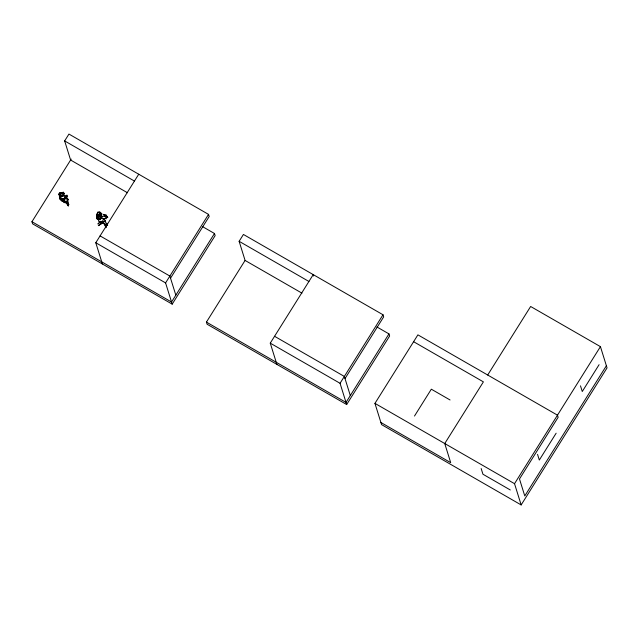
<?xml version="1.0" encoding="UTF-8"?>
<svg xmlns="http://www.w3.org/2000/svg" width="639" height="639" viewBox="0 0 639 639"><rect width="100%" height="100%" fill="white"/><g stroke="black" fill="none" stroke-linecap="round" stroke-linejoin="round"><path stroke-width="0.96" d="M59.818 194.591L60.306 195.39L62.406 196.101L63.692 195.486L63.772 193.96L62.287 192.643L60.665 192.746L59.818 194.591L61.04 196.788L63.165 195.047L67.63 196.133L66.504 196.285L65.833 198.577L63.892 200.063L60.21 199.041L60.242 196.788L59.331 196.876M63.389 193.274L63.421 192.299L62.135 192.467L63.389 193.274L59.954 192.826L60.354 192.746L58.988 193.433L58.644 194.472L60.29 196.908L59.85 197.818L60.21 199.041M96.904 215.862L96.737 217.771L97.344 218.786L98.829 219.473L101.034 218.642L101.777 217.619L101.737 216.302L100.986 214.704L100.075 214.297L97.871 214.816L96.625 216.988L97.344 218.786M59.539 196.796L59.451 198.785L60.977 199.791L61.296 200.774L65.801 201.772L67.103 203.657L68.772 204.416L68.277 205.91L66.696 203.561L65.266 202.611L64.531 200.902M67.103 203.657L68.189 199.592L67.039 197.755L62.526 199.416L61.176 198.314L60.977 199.791M100.946 217.484L100.698 215.495L99.213 214.712L97.943 215.79L97.719 217.891L99.109 218.562L100.946 217.484L100.698 215.495L97.719 217.891M99.213 214.712L98.63 217.092L99.109 218.562M62.287 192.643L60.306 195.39L61.04 196.788L62.766 196.317L63.772 193.96M65.833 198.577L65.937 197.116L63.517 198.929L63.892 200.063M103.39 214.808L105.986 214.992L107.727 217.436L103.51 218.818L102.264 222.045L105.435 220.607L104.133 219.281L105.707 217.899L106.178 218.873M64.866 200.902L64.172 202.683L63.924 200.782M96.992 216.222L96.808 214.568L97.983 212.124L99.74 212.012L101.928 213.69M96.808 214.568L97.983 212.124L100.331 213.698M64.922 201.229L64.172 202.683L64.012 201.005M68.189 199.592L65.601 198.01L66.504 196.285M104.524 221.925L105.435 220.607L105.754 222.979L107.088 223.386L105.914 225.303L106.058 226.925M99.74 212.012L99.101 213.122L100.267 213.035L101.928 214.624M127.473 192.754L70.609 160.038L64.651 140.915L68.948 134.07L208.53 214.384L209.193 216.509L170.533 278.181M202.419 226.557L214.48 233.499L215.143 235.623L172.195 304.148L32.613 223.834L31.95 221.709L71.193 159.103M102.4 263.987L95.786 242.748L138.735 174.223M172.195 304.148L165.581 282.909L208.53 214.384M214.48 233.499L171.532 302.023L31.95 221.709M301.951 293.149L245.08 260.432L239.13 241.31L243.427 234.457L383.009 314.771L383.664 316.896L345.012 378.568M376.898 326.952L388.959 333.893L389.622 336.018L346.673 404.543L207.092 324.229L206.429 322.104L245.08 260.432M276.879 364.382L270.265 343.143L313.214 274.618L313.653 276.032M346.673 404.543L340.052 383.296L383.009 314.771M388.959 333.893L346.011 402.418L206.429 322.104M487.693 375.013L530.642 306.488L600.436 346.642L607.05 367.888L521.152 504.93L381.563 424.615L374.949 403.377L417.898 334.852L557.48 415.166L558.143 417.291L519.491 478.962L524.779 495.96L606.387 365.764M414.495 416.037L431.325 389.191L450.056 399.974M521.152 504.93L514.531 483.691L600.436 346.642M556.146 433.202L539.316 460.048L537.543 454.345M599.094 364.677L582.265 391.523L580.492 385.828M101.034 218.642L101.777 217.619L101.625 215.766M96.801 216.278L97.871 214.816M98.286 218.49L97.903 216.03L99.652 215.031L100.898 215.79L101.106 217.084L100.587 217.883L97.791 219.033L99.325 219.728L101.09 218.035L103.51 218.818M100.339 219.033L101.617 217.835L101.737 216.302L100.986 214.704L98.965 214.281M64.339 197.946L66.592 196.253L66.911 195.055M62.542 193.058L63.421 192.299L64.148 193.705L63.461 194.192M97.943 215.79L99.548 214.96L101.178 216.262M100.595 222.005L97.895 224.001L100.251 221.477L101.042 223.49L102.839 223.418L100.075 221.23M66.696 203.561L68.03 203.905L68.277 205.91L67.047 202.779L68.772 204.416L67.75 202.467L68.285 202.116L66.584 201.189M102.911 222.771L98.294 225.679L102.799 222.691M64.148 193.705L63.421 192.299M58.644 194.472L60.529 194.08M101.146 216.509L104.956 216.182L107.727 217.436L106.346 216.757M66.368 197.683L67.646 198.689L66.847 198.697L67.462 200.95M100.267 222.172L101.481 222.228L101.042 223.49L99.788 221.413M104.492 215.175L106.034 215.543L105.986 214.992M59.954 192.826L61.16 193.194M59.85 197.818L63.517 198.929M99.988 215.511L100.898 215.79M65.601 198.01L67.646 198.689M100.994 221.262L102.711 221.997M64.651 140.915L134.446 181.077M239.13 241.31L308.917 281.472M413.609 341.705L483.396 381.866L444.744 443.538L450.695 462.652L380.908 422.491M100.083 235.895L169.87 276.056L175.829 295.17M274.562 336.29L344.349 376.443L350.308 395.565M95.786 242.748L165.581 282.909M270.265 343.143L340.052 383.296M374.949 403.377L514.531 483.691M510.289 489.969L482.948 474.234L481.167 468.531M98.829 219.473L97.072 218.394L96.625 216.988M62.766 196.317L63.061 194.232L60.665 192.746M101.09 221.885L105.411 224.265L105.914 225.303L105.068 225.447L102.312 221.453L103.063 222.755M62.526 199.416L65.801 201.772M63.692 195.486L63.165 195.047L65.394 197.323M61.032 199.296L62.598 201.237L61.663 199.376M103.606 214.329L104.956 216.182M96.912 214.424L97.991 215.966M66.871 201.133L67.75 202.467M106.697 223.914L107.64 225.407L107.088 223.386M105.794 227.788L104.684 223.946M98.414 220.167L98.821 221.565M97.168 217.875L97.352 219.536L97.336 217.452M105.794 224.601L106.09 227.452M61.176 198.314L61.296 200.774M99.285 218.626L99.325 219.728"/></g></svg>
